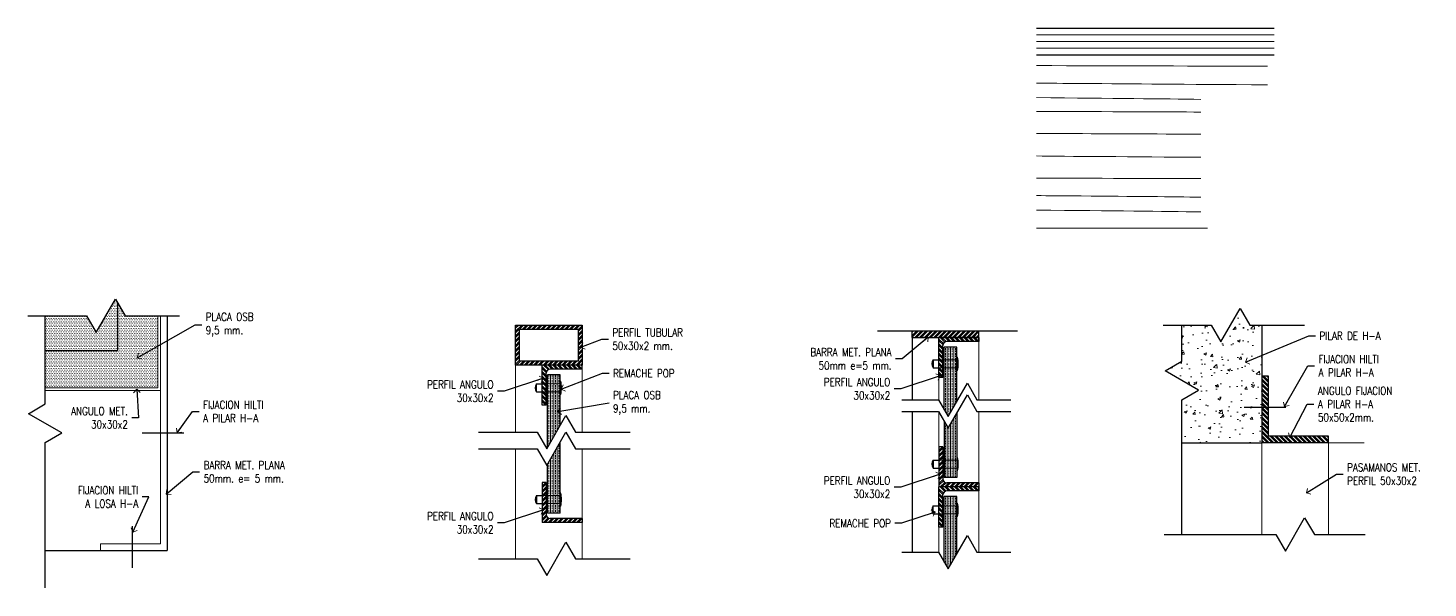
# Model space of a CAD drawing. Header units: metres. Extents: x -40 to 265, y 63 to 163.
# Drawn here: x -34.002 to -32.952, y 66.768 to 67.188 of the extents above; entities that cross this region are included whole.
import ezdxf

# ---------------------------------------------------------------- set-up
doc = ezdxf.new("R2010")
doc.units = ezdxf.units.M
doc.header["$LTSCALE"] = 5
doc.header["$MEASUREMENT"] = 0
doc.layers.get('0').update_dxf_attribs({"color": 30})
for name, color, linetype, lineweight in [('A-ANNO-TEXT', 3, 'Continuous', 18), ('A-DETL-GRPH', 4, 'Continuous', 25), ('A-DETL-MBND', 3, 'Continuous', 18), ('A-DETL-MCUT', 4, 'Continuous', 25), ('A-DETL-PATT', 8, 'Continuous', 18)]:
    doc.layers.add(name, color=color, linetype=linetype, lineweight=lineweight)
doc.styles.add('E-ROMANS', font='romans.shx', dxfattribs={"width": 0.8})
doc.dimstyles.new('E-0010_TICK_12', dxfattribs={"dimscale": 0.001, "dimtxt": 12, "dimasz": 12, "dimexe": 6, "dimexo": 4, "dimgap": 6, "dimtad": 0, "dimdec": 0, "dimlfac": 1000, "dimzin": 0, "dimdsep": 46, "dimtxsty": 'E-ROMANS', "dimblk": 'OBLIQUE', "dimcen": 6, "dimclrd": 256, "dimclre": 256, "dimclrt": 256, "dimadec": 0, "dimazin": 0, "dimtfac": 1, "dimtdec": 0, "dimtmove": 1, "dimatfit": 3, "dimldrblk": 'OPEN90', "dimfxl": 1, "dimtfill": 1, "dimtolj": 1, "dimtzin": 0, "dimlwd": -1, "dimarcsym": 0})
pattern_1 = [(0, (0, 0.9255881), (0.000625, 0.00125), [0, -0.00125])]
pattern_2 = [(135, (0, 0.925588), (-0.00176776695, -0.00176776695), []), (135, (-0.00125, 0.925588), (-0.00176776695, -0.00176776695), [])]
pattern_3 = [(45, (0, 0.925588), (-0.00176776695, 0.00176776695), []), (45, (0, 0.926838), (-0.00176776695, 0.00176776695), [])]

# ---------------------------------------------------------------- blocks, each defined once
blk = doc.blocks.new('_Oblique')
at = {"color": 0, "linetype": 'ByBlock', "lineweight": -2}
blk.add_line((-0.5, -0.5), (0.5, 0.5), dxfattribs=at)
blk = doc.blocks.new('_Open90')
at = {"color": 0, "linetype": 'ByBlock', "lineweight": -2}
for p, q in [((0, 0), (-1, 0)), ((-0.5, 0.5), (0, 0)), ((0, 0), (-0.5, -0.5))]:
    blk.add_line(p, q, dxfattribs=at)
blk = doc.blocks.new('QM-ARQ-DET')
at = {"layer": 'A-DETL-PATT'}
h = blk.add_hatch(dxfattribs=at)
h.set_pattern_fill('DOTS', color=256, scale=0.02, style=0)
h.set_pattern_definition(pattern_1)
h.paths.add_polyline_path([(-33.9343, 66.9466), (-33.9343, 66.982), (-33.9361, 66.985), (-33.9505, 66.96), (-33.9577, 66.9725), (-33.9887, 66.9725), (-33.9887, 66.9466)])
h = blk.add_hatch(dxfattribs=at)
h.set_pattern_fill('DOTS', color=256, scale=0.02, style=0)
h.set_pattern_definition(pattern_1)
h.paths.add_polyline_path([(-33.9343, 66.9466), (-33.9887, 66.9466), (-33.9887, 66.9186), (-33.9043, 66.9186), (-33.9043, 66.9725), (-33.9288, 66.9725), (-33.9343, 66.982)])
h = blk.add_hatch(dxfattribs=at)
h.set_pattern_fill('AR-CONC', color=256, scale=0.003, style=0)
h.set_pattern_definition([(50, (0, 0.925588), (0.0215178055, -0.001882564), [0.00225, -0.02475]), (355, (0, 0.925588), (-0.00416254, 0.022565764), [0.0018, -0.0198]), (100.4514, (0.001793, 0.925431), (0.0173552815, 0.020683186), [0.001912206, -0.0210342634]), (46.1842, (0, 0.931588), (0.032017231, -0.00496557), [0.003375, -0.037125]), (96.6356, (0.002668, 0.931174), (0.028039881, 0.029223536), [0.002868309, -0.03155139]), (351.1842, (0, 0.931588), (0.028039858, 0.029223558), [0.0027, -0.0297]), (21, (0.003, 0.930088), (0.0179072116, -0.0120785667), [0.00225, -0.02475]), (326, (0.003, 0.930088), (0.00729946, 0.0217545014), [0.0018, -0.0198]), (71.4514, (0.004492, 0.929082), (0.025206679, 0.009675915), [0.001912206, -0.0210342634]), (37.5, (0, 0.925588), (0.00036479566, 0.0099868156), [0, -0.01956, 0, -0.0201, 0, -0.019875]), (7.5, (0, 0.925588), (0.0078920861, 0.0118323514), [0, -0.01146, 0, -0.01911, 0, -0.007575]), (327.5, (-0.00669, 0.925588), (0.0160146731, -0.00067664615), [0, -0.0075, 0, -0.0234, 0, -0.03105]), (317.5, (-0.00969, 0.925588), (0.017495585, 0.0030031495), [0, -0.00975, 0, -0.01554, 0, -0.02205])])
h.paths.add_polyline_path([(-33.0767, 66.9655), (-33.0857, 66.9655), (-33.0929, 66.978), (-33.1074, 66.953), (-33.1146, 66.9655), (-33.1366, 66.9655), (-33.1366, 66.9385), (-33.1491, 66.9312), (-33.1241, 66.9168), (-33.1366, 66.9096), (-33.1366, 66.8773), (-33.0767, 66.8773)])
h = blk.add_hatch(dxfattribs=at)
h.set_pattern_fill('STEEL', color=256, scale=0.02, style=0)
h.set_pattern_definition(pattern_3)
h.paths.add_polyline_path([(-33.5861, 66.9656), (-33.6361, 66.9656), (-33.6361, 66.9356), (-33.5861, 66.9356)])
h.paths.add_polyline_path([(-33.5891, 66.9626), (-33.5891, 66.9386), (-33.6331, 66.9386), (-33.6331, 66.9626)], flags=16)
h = blk.add_hatch(dxfattribs=at)
h.set_pattern_fill('STEEL', color=256, scale=0.02, style=0)
h.set_pattern_definition(pattern_3)
h.paths.add_polyline_path([(-33.2887, 66.9613), (-33.3387, 66.9613), (-33.3387, 66.9563), (-33.2887, 66.9563)])
h = blk.add_hatch(dxfattribs=at)
h.set_pattern_fill('STEEL', color=256, scale=0.02, angle=90, style=0)
h.set_pattern_definition([(135, (0.2973934, 0.9463632), (-0.00176776695, -0.00176776695), []), (135, (0.2961434, 0.9463632), (-0.00176776695, -0.00176776695), [])])
h.paths.add_polyline_path([(-33.3127, 66.9533), (-33.2887, 66.9533), (-33.2887, 66.9563), (-33.3187, 66.9563), (-33.3187, 66.9263), (-33.3157, 66.9263), (-33.3157, 66.9503, -0.414214)])
h = blk.add_hatch(dxfattribs=at)
h.set_pattern_fill('ANSI33', color=256, scale=0.01, angle=45, style=0)
h.set_pattern_definition([(90, (0, 0.7995464), (-0.0025, 4e-19), []), (90, (0.00125, 0.8007964), (-0.0025, 4e-19), [0.00125, -0.000625])])
h.paths.add_polyline_path([(-33.3148, 66.9396), (-33.3053, 66.9396), (-33.3053, 66.9416), (-33.3053, 66.9491), (-33.3148, 66.9491)])
h.paths.add_polyline_path([(-33.3053, 66.9336), (-33.3053, 66.9396), (-33.3148, 66.9396), (-33.3148, 66.9336)])
h.paths.add_polyline_path([(-33.3148, 66.902), (-33.3119, 66.897), (-33.3053, 66.9084), (-33.3053, 66.9336), (-33.3148, 66.9336)])
h = blk.add_hatch(dxfattribs=at)
h.set_pattern_fill('STEEL', color=256, scale=0.02, angle=90, style=0)
h.set_pattern_definition(pattern_2)
h.paths.add_polyline_path([(-33.6161, 66.9056), (-33.6131, 66.9056), (-33.6131, 66.9296, -0.414214), (-33.6101, 66.9326), (-33.5861, 66.9326), (-33.5861, 66.9356), (-33.6161, 66.9356)])
h = blk.add_hatch(dxfattribs=at)
h.set_pattern_fill('ANSI33', color=256, scale=0.01, angle=45, style=0)
h.set_pattern_definition([(90, (0, 0.925588), (-0.0025, 4e-19), []), (90, (0.00125, 0.926838), (-0.0025, 4e-19), [0.00125, -0.000625])])
h.paths.add_polyline_path([(-33.6027, 66.9154), (-33.6122, 66.9154), (-33.6122, 66.8736), (-33.6027, 66.8901)])
h.paths.add_polyline_path([(-33.6027, 66.8775), (-33.6122, 66.8611), (-33.6122, 66.8377), (-33.6027, 66.8377), (-33.6027, 66.8397)])
h.paths.add_polyline_path([(-33.6027, 66.9214), (-33.6122, 66.9214), (-33.6122, 66.9154), (-33.6027, 66.9154)])
h.paths.add_polyline_path([(-33.6027, 66.9283), (-33.6122, 66.9283), (-33.6122, 66.9214), (-33.6027, 66.9214)])
h.paths.add_polyline_path([(-33.6027, 66.8377), (-33.6122, 66.8377), (-33.6122, 66.8317), (-33.6027, 66.8317)])
h.paths.add_polyline_path([(-33.6027, 66.8317), (-33.6122, 66.8317), (-33.6122, 66.8247), (-33.6027, 66.8247)])
h = blk.add_hatch(dxfattribs=at)
h.set_pattern_fill('STEEL', color=256, scale=0.02, angle=90, style=0)
h.set_pattern_definition(pattern_2)
h.paths.add_polyline_path([(-33.0717, 66.9273), (-33.0767, 66.9273), (-33.0767, 66.9037), (-33.0717, 66.9037)])
h.paths.add_polyline_path([(-33.0717, 66.9037), (-33.0767, 66.9037), (-33.0767, 66.8773), (-33.0267, 66.8773), (-33.0267, 66.8823), (-33.0717, 66.8823)])
h = blk.add_hatch(dxfattribs=at)
h.set_pattern_fill('ANSI33', color=256, scale=0.01, angle=45, style=0)
h.set_pattern_definition([(90, (0, 0.8803673), (-0.0025, 4e-19), []), (90, (0.00125, 0.8816173), (-0.0025, 4e-19), [0.00125, -0.000625])])
h.paths.add_polyline_path([(-33.3053, 66.8996), (-33.3119, 66.8882), (-33.3148, 66.8932), (-33.3148, 66.8644), (-33.3053, 66.8644), (-33.3053, 66.8664)])
h.paths.add_polyline_path([(-33.3053, 66.8644), (-33.3148, 66.8644), (-33.3148, 66.8584), (-33.3053, 66.8584)])
h.paths.add_polyline_path([(-33.3053, 66.8584), (-33.3148, 66.8584), (-33.3148, 66.8514), (-33.3053, 66.8514)])
h.paths.add_polyline_path([(-33.3053, 66.837), (-33.3148, 66.837), (-33.3148, 66.83), (-33.3053, 66.83)])
h.paths.add_polyline_path([(-33.3053, 66.83), (-33.3148, 66.83), (-33.3148, 66.824), (-33.3053, 66.824)])
h.paths.add_polyline_path([(-33.3053, 66.824), (-33.3148, 66.824), (-33.3148, 66.7879), (-33.3119, 66.7829), (-33.3053, 66.7943)])
h = blk.add_hatch(dxfattribs=at)
h.set_pattern_fill('STEEL', color=256, scale=0.02, angle=90, style=0)
h.set_pattern_definition([(225, (0.2973934, 132.8541678), (-0.00176776695, 0.00176776695), []), (225, (0.2961434, 132.8541678), (-0.00176776695, 0.00176776695), [])])
h.paths.add_polyline_path([(-33.3127, 66.8472), (-33.2887, 66.8472), (-33.2887, 66.8442), (-33.3187, 66.8442), (-33.3187, 66.8742), (-33.3157, 66.8742), (-33.3157, 66.8502, 0.414214)])
h = blk.add_hatch(dxfattribs=at)
h.set_pattern_fill('STEEL', color=256, scale=0.02, angle=90, style=0)
h.set_pattern_definition([(225, (0, 132.827505), (-0.00176776695, 0.00176776695), []), (225, (-0.00125, 132.827505), (-0.00176776695, 0.00176776695), [])])
h.paths.add_polyline_path([(-33.6161, 66.8175), (-33.5861, 66.8175), (-33.5861, 66.8205), (-33.6101, 66.8205, -0.414214), (-33.6131, 66.8235), (-33.6131, 66.8475), (-33.6161, 66.8475)])
h = blk.add_hatch(dxfattribs=at)
h.set_pattern_fill('STEEL', color=256, scale=0.02, angle=90, style=0)
h.set_pattern_definition([(135, (0.2973934, 0.8342197), (-0.00176776695, -0.00176776695), []), (135, (0.2961434, 0.8342197), (-0.00176776695, -0.00176776695), [])])
h.paths.add_polyline_path([(-33.3127, 66.8412), (-33.2887, 66.8412), (-33.2887, 66.8442), (-33.3187, 66.8442), (-33.3187, 66.8142), (-33.3157, 66.8142), (-33.3157, 66.8382, -0.414214)])
at = {"layer": 'A-DETL-GRPH'}
for p, q in [((-33.9505, 66.96), (-33.9361, 66.985)), ((-33.9361, 66.985), (-33.9288, 66.9725)), ((-33.9343, 66.9466), (-33.9343, 66.982)), ((-33.1074, 66.953), (-33.0929, 66.978)), ((-33.0929, 66.978), (-33.0857, 66.9655)), ((-34.0016, 66.9725), (-33.9577, 66.9725)), ((-33.9887, 66.9064), (-33.9887, 66.9725)), ((-33.9577, 66.9725), (-33.9505, 66.96)), ((-33.9288, 66.9725), (-33.888, 66.9725)), ((-33.1507, 66.9655), (-33.1146, 66.9655)), ((-33.1366, 66.9385), (-33.1366, 66.9655)), ((-33.1146, 66.9655), (-33.1074, 66.953)), ((-33.0857, 66.9655), (-33.0448, 66.9655)), ((-33.9887, 66.9466), (-33.9343, 66.9466)), ((-33.3387, 66.9563), (-33.3387, 66.9095)), ((-33.3231, 66.9396), (-33.3231, 66.9336)), ((-33.3231, 66.9396), (-33.3181, 66.9396)), ((-33.1491, 66.9312), (-33.1366, 66.9385)), ((-33.3231, 66.9336), (-33.3181, 66.9336)), ((-33.1241, 66.9168), (-33.1491, 66.9312)), ((-33.6205, 66.9154), (-33.6205, 66.9214)), ((-33.6205, 66.9214), (-33.6155, 66.9214)), ((-33.6205, 66.9154), (-33.6155, 66.9154)), ((-33.3119, 66.897), (-33.2974, 66.922)), ((-33.2974, 66.922), (-33.2902, 66.9095)), ((-33.1366, 66.9096), (-33.1241, 66.9168)), ((-34.0012, 66.8991), (-33.9887, 66.9064)), ((-33.3465, 66.9095), (-33.3191, 66.9095)), ((-33.3191, 66.9095), (-33.3119, 66.897)), ((-33.3119, 66.8882), (-33.2974, 66.9132)), ((-33.2974, 66.9132), (-33.2902, 66.9007)), ((-33.2902, 66.9095), (-33.2647, 66.9095)), ((-33.1366, 66.8086), (-33.1366, 66.9096)), ((-33.9762, 66.8847), (-34.0012, 66.8991)), ((-33.6127, 66.8727), (-33.5983, 66.8977)), ((-33.5983, 66.8977), (-33.5911, 66.8852)), ((-33.3465, 66.9007), (-33.3191, 66.9007)), ((-33.3387, 66.9007), (-33.3387, 66.7954)), ((-33.3191, 66.9007), (-33.3119, 66.8882)), ((-33.2902, 66.9007), (-33.2647, 66.9007)), ((-33.9887, 66.8775), (-33.9762, 66.8847)), ((-33.6638, 66.8852), (-33.6199, 66.8852)), ((-33.6199, 66.8852), (-33.6127, 66.8727)), ((-33.6127, 66.8602), (-33.5983, 66.8852)), ((-33.5983, 66.8852), (-33.5911, 66.8727)), ((-33.5911, 66.8852), (-33.5502, 66.8852)), ((-33.9887, 66.7685), (-33.9887, 66.8775)), ((-33.6638, 66.8727), (-33.6199, 66.8727)), ((-33.6199, 66.8727), (-33.6127, 66.8602)), ((-33.5911, 66.8727), (-33.5502, 66.8727)), ((-33.3231, 66.8644), (-33.3231, 66.8584)), ((-33.3231, 66.8644), (-33.3181, 66.8644)), ((-33.3231, 66.8584), (-33.3181, 66.8584)), ((-33.6205, 66.8377), (-33.6205, 66.8317)), ((-33.6205, 66.8377), (-33.6155, 66.8377)), ((-33.6205, 66.8317), (-33.6155, 66.8317)), ((-33.3231, 66.824), (-33.3231, 66.83)), ((-33.3231, 66.83), (-33.3181, 66.83)), ((-33.3231, 66.824), (-33.3181, 66.824)), ((-33.059, 66.7961), (-33.0446, 66.8211)), ((-33.0446, 66.8211), (-33.0373, 66.8086)), ((-33.6127, 66.7778), (-33.5983, 66.8028)), ((-33.5983, 66.8028), (-33.5911, 66.7903)), ((-33.3119, 66.7829), (-33.2974, 66.8079)), ((-33.2974, 66.8079), (-33.2902, 66.7954)), ((-33.1499, 66.8086), (-33.0662, 66.8086)), ((-33.0662, 66.8086), (-33.059, 66.7961)), ((-33.0373, 66.8086), (-32.9993, 66.8086)), ((-33.6638, 66.7903), (-33.6199, 66.7903)), ((-33.6199, 66.7903), (-33.6127, 66.7778)), ((-33.5911, 66.7903), (-33.5502, 66.7903)), ((-33.3465, 66.7954), (-33.3191, 66.7954)), ((-33.3191, 66.7954), (-33.3119, 66.7829)), ((-33.2902, 66.7954), (-33.2647, 66.7954))]:
    blk.add_line(p, q, dxfattribs=at)
for centre in [(-33.3192, 66.9366), (-33.6166, 66.9184), (-33.3192, 66.8614), (-33.6166, 66.8347), (-33.3192, 66.827)]:
    blk.add_arc(centre, 0.00491, 142.2979, 217.7021, dxfattribs=at)
at = {"layer": 'A-DETL-MBND'}
for p, q in [((-33.2455, 67.1832), (-33.0673, 67.1832)), ((-33.2455, 67.1782), (-33.0673, 67.1782)), ((-33.2455, 67.1732), (-33.0673, 67.1732)), ((-33.2455, 67.0382), (-33.1173, 67.0382)), ((-33.9043, 66.9186), (-33.9043, 66.9725)), ((-33.9023, 66.9166), (-33.9023, 66.9725)), ((-33.8973, 66.9166), (-33.8973, 66.9725)), ((-33.2887, 66.9533), (-33.2887, 66.9563)), ((-33.2887, 66.9533), (-33.2887, 66.9095)), ((-33.3181, 66.9396), (-33.3053, 66.9396)), ((-33.3048, 66.9416), (-33.3053, 66.9416)), ((-33.3053, 66.9416), (-33.3053, 66.9316)), ((-33.6361, 66.8852), (-33.6361, 66.9356)), ((-33.5861, 66.9326), (-33.5861, 66.9356)), ((-33.5861, 66.8852), (-33.5861, 66.9326)), ((-33.3187, 66.9263), (-33.3187, 66.9088)), ((-33.3181, 66.9336), (-33.3053, 66.9336)), ((-33.3053, 66.9316), (-33.3048, 66.9316)), ((-33.9887, 66.9186), (-33.9043, 66.9186)), ((-33.9887, 66.9166), (-33.9023, 66.9166)), ((-33.9023, 66.9166), (-33.9023, 66.8016)), ((-33.8973, 66.9166), (-33.8973, 66.7966)), ((-33.6155, 66.9214), (-33.6027, 66.9214)), ((-33.6155, 66.9154), (-33.6027, 66.9154)), ((-33.6027, 66.9234), (-33.6022, 66.9234)), ((-33.6027, 66.9134), (-33.6027, 66.9234)), ((-33.6022, 66.9134), (-33.6027, 66.9134)), ((-33.3187, 66.8742), (-33.3187, 66.9)), ((-33.2887, 66.8472), (-33.2887, 66.9007)), ((-33.0767, 66.8086), (-33.0767, 66.8773)), ((-33.0267, 66.8086), (-33.0267, 66.8773)), ((-33.6361, 66.7901), (-33.6361, 66.8727)), ((-33.5861, 66.7901), (-33.5861, 66.8727)), ((-33.3181, 66.8644), (-33.3053, 66.8644)), ((-33.3048, 66.8664), (-33.3053, 66.8664)), ((-33.3053, 66.8664), (-33.3053, 66.8564)), ((-33.3181, 66.8584), (-33.3053, 66.8584)), ((-33.3053, 66.8564), (-33.3048, 66.8564)), ((-33.2887, 66.8472), (-33.2887, 66.8442)), ((-33.2887, 66.8412), (-33.2887, 66.8442)), ((-33.6155, 66.8377), (-33.6027, 66.8377)), ((-33.6155, 66.8317), (-33.6027, 66.8317)), ((-33.6022, 66.8397), (-33.6027, 66.8397)), ((-33.6027, 66.8397), (-33.6027, 66.8297)), ((-33.3053, 66.832), (-33.3048, 66.832)), ((-33.3053, 66.822), (-33.3053, 66.832)), ((-33.2887, 66.8412), (-33.2887, 66.7954)), ((-33.6027, 66.8297), (-33.6022, 66.8297)), ((-33.5861, 66.8205), (-33.5861, 66.8175)), ((-33.3181, 66.83), (-33.3053, 66.83)), ((-33.3181, 66.824), (-33.3053, 66.824)), ((-33.3048, 66.822), (-33.3053, 66.822)), ((-33.3187, 66.8142), (-33.3187, 66.7947)), ((-33.9023, 66.8016), (-33.9473, 66.8016)), ((-33.9473, 66.8016), (-33.9473, 66.7966))]:
    blk.add_line(p, q, dxfattribs=at)
at = {"layer": 'A-DETL-MCUT'}
for p, q in [((-33.2455, 67.1882), (-33.0673, 67.1882)), ((-33.2455, 67.1682), (-33.0673, 67.1682)), ((-33.8973, 66.9725), (-33.8973, 66.7966)), ((-33.3647, 66.9613), (-33.2597, 66.9613)), ((-33.3387, 66.9563), (-33.3387, 66.9613)), ((-33.2887, 66.9563), (-33.2887, 66.9613)), ((-33.0767, 66.9655), (-33.0767, 66.8773)), ((-33.3387, 66.9563), (-33.2887, 66.9563)), ((-33.3187, 66.9263), (-33.3187, 66.9563)), ((-33.2887, 66.9563), (-33.3187, 66.9563)), ((-33.2887, 66.9563), (-33.3187, 66.9563)), ((-33.3157, 66.9263), (-33.3157, 66.9503)), ((-33.3148, 66.902), (-33.3148, 66.9491)), ((-33.3053, 66.9491), (-33.3148, 66.9491)), ((-33.2887, 66.9533), (-33.3127, 66.9533)), ((-33.3053, 66.9084), (-33.3053, 66.9491)), ((-33.2887, 66.9563), (-33.2887, 66.9533)), ((-33.2887, 66.9533), (-33.2887, 66.9563)), ((-33.5861, 66.9356), (-33.6161, 66.9356)), ((-33.6161, 66.9056), (-33.6161, 66.9356)), ((-33.6131, 66.9056), (-33.6131, 66.9296)), ((-33.6027, 66.9283), (-33.6122, 66.9283)), ((-33.6122, 66.8736), (-33.6122, 66.9283)), ((-33.5861, 66.9326), (-33.6101, 66.9326)), ((-33.6027, 66.8901), (-33.6027, 66.9283)), ((-33.5861, 66.9326), (-33.5861, 66.9356)), ((-33.3157, 66.9263), (-33.3187, 66.9263)), ((-33.0717, 66.9273), (-33.0767, 66.9273)), ((-33.0717, 66.8823), (-33.0717, 66.9273)), ((-33.6131, 66.9056), (-33.6161, 66.9056)), ((-33.3053, 66.8996), (-33.3053, 66.8514)), ((-33.0586, 66.9037), (-33.0898, 66.9037)), ((-33.8848, 66.8845), (-33.9159, 66.8845)), ((-33.3148, 66.8932), (-33.3148, 66.8514)), ((-33.6027, 66.8247), (-33.6027, 66.8775)), ((-33.3157, 66.8742), (-33.3187, 66.8742)), ((-33.3187, 66.8742), (-33.3187, 66.8442)), ((-33.3157, 66.8742), (-33.3157, 66.8502)), ((-33.1366, 66.8773), (-33.0767, 66.8773)), ((-33.0267, 66.8773), (-33.0767, 66.8773)), ((-33.0267, 66.8823), (-33.0717, 66.8823)), ((-33.0267, 66.8773), (-33.0267, 66.8823)), ((-33.6122, 66.8247), (-33.6122, 66.8611)), ((-33.6161, 66.8475), (-33.6161, 66.8175)), ((-33.6131, 66.8475), (-33.6161, 66.8475)), ((-33.6131, 66.8475), (-33.6131, 66.8235)), ((-33.3187, 66.8142), (-33.3187, 66.8442)), ((-33.2887, 66.8442), (-33.3187, 66.8442)), ((-33.2887, 66.8442), (-33.3187, 66.8442)), ((-33.3053, 66.8514), (-33.3148, 66.8514)), ((-33.2887, 66.8472), (-33.3127, 66.8472)), ((-33.2887, 66.8472), (-33.2887, 66.8442)), ((-33.2887, 66.8412), (-33.2887, 66.8442)), ((-33.2887, 66.8442), (-33.2887, 66.8412)), ((-33.3157, 66.8142), (-33.3157, 66.8382)), ((-33.3053, 66.837), (-33.3148, 66.837)), ((-33.3148, 66.7879), (-33.3148, 66.837)), ((-33.2887, 66.8412), (-33.3127, 66.8412)), ((-33.3053, 66.7943), (-33.3053, 66.837)), ((-33.6027, 66.8247), (-33.6122, 66.8247)), ((-33.5861, 66.8205), (-33.6101, 66.8205)), ((-33.5861, 66.8205), (-33.5861, 66.8175)), ((-33.9233, 66.7837), (-33.9233, 66.8149)), ((-33.5861, 66.8175), (-33.6161, 66.8175)), ((-33.3157, 66.8142), (-33.3187, 66.8142)), ((-33.9887, 66.7966), (-33.8973, 66.7966))]:
    blk.add_line(p, q, dxfattribs=at)
blk.add_lwpolyline([(-33.6361, 66.9356), (-33.6361, 66.9656), (-33.5861, 66.9656), (-33.5861, 66.9356), (-33.6361, 66.9356)], dxfattribs=at)
blk.add_lwpolyline([(-33.6331, 66.9386), (-33.6331, 66.9626), (-33.5891, 66.9626), (-33.5891, 66.9386)], close=True, dxfattribs=at)
for centre, radius, start, end in [((-33.3127, 66.9503), 0.003, 90, 180), ((-33.3295, 66.9366), 0.0252, 348.5788, 11.4212), ((-33.6101, 66.9296), 0.003, 90, 180), ((-33.6269, 66.9184), 0.0252, 348.5788, 11.4212), ((-33.3295, 66.8614), 0.0252, 348.5788, 11.4212), ((-33.3127, 66.8502), 0.003, 180, 270), ((-33.6269, 66.8347), 0.0252, 348.5788, 11.4212), ((-33.3127, 66.8382), 0.003, 90, 180), ((-33.3295, 66.827), 0.0252, 348.5788, 11.4212), ((-33.6101, 66.8235), 0.003, 180, 270)]:
    blk.add_arc(centre, radius, start, end, dxfattribs=at)
at = {"layer": 'A-DETL-PATT'}
blk.add_line((-33.0267, 66.8773), (-33, 66.8773), dxfattribs=at)
for points in [[(-33.2455, 67.16), (-33.1829, 67.1599), (-33.1459, 67.1597), (-33.0723, 67.1596)], [(-33.2455, 67.136), (-33.1871, 67.1355), (-33.1509, 67.1351), (-33.1223, 67.1347)], [(-33.2455, 67.1256), (-33.1877, 67.1255), (-33.1499, 67.1254), (-33.1223, 67.1252)], [(-33.2455, 67.0923), (-33.2254, 67.092), (-33.1709, 67.0917), (-33.1223, 67.0913)], [(-33.2455, 67.0757), (-33.1865, 67.0755), (-33.1502, 67.0754), (-33.1223, 67.0753)], [(-33.2455, 67.0517), (-33.1871, 67.0512), (-33.1509, 67.0508), (-33.1223, 67.0504)]]:
    blk.add_open_spline(points, degree=3, dxfattribs=at)
for points, knots in [([(-33.2455, 67.1469), (-33.2373, 67.1468), (-33.1775, 67.1464), (-33.1397, 67.146), (-33.0723, 67.1456)], [0.38539378, 0.38539378, 0.38539378, 0.38539378, 0.39217626, 0.41619091, 0.41619091, 0.41619091, 0.41619091]), ([(-33.2455, 67.1092), (-33.2311, 67.1091), (-33.1695, 67.1089), (-33.1301, 67.1086), (-33.1223, 67.1086)], [0.41755537, 0.41755537, 0.41755537, 0.41755537, 0.43516062, 0.44009793, 0.44009793, 0.44009793, 0.44009793]), ([(-33.2455, 67.0626), (-33.2373, 67.0625), (-33.1808, 67.0621), (-33.144, 67.0617), (-33.1223, 67.0614)], [0.38539378, 0.38539378, 0.38539378, 0.38539378, 0.39217626, 0.41444396, 0.41444396, 0.41444396, 0.41444396])]:
    blk.add_open_spline(points, degree=3, knots=knots, dxfattribs=at)
at = {"layer": 'A-ANNO-TEXT', "char_height": 0.006, "style": 'E-ROMANS'}
for s, insert, attachment_point in [('PLACA OSB\\P9,5 mm.', (-33.8683, 66.9658), 4), ('PERFIL TUBULAR\\P50x30x2 mm.', (-33.5635, 66.955), 4), ('PILAR DE H-A', (-33.0335, 66.9575), 4), ('BARRA MET. PLANA\\P50mm e=5 mm.', (-33.3542, 66.9402), 6), ('FIJACION HILTI\\PA PILAR H-A', (-33.0341, 66.935), 4), ('REMACHE POP', (-33.563, 66.9294), 4), ('PERFIL ANGULO\\P30x30x2', (-33.3552, 66.9178), 6), ('PERFIL ANGULO\\P30x30x2', (-33.6526, 66.916), 6), ('PLACA OSB\\P9,5 mm.', (-33.563, 66.9072), 4), ('ANGULO FIJACION\\PA PILAR H-A\\P50x50x2mm.', (-33.0346, 66.9063), 4), ('FIJACION HILTI\\PA PILAR H-A', (-33.8703, 66.9008), 4), ('ANGULO MET.\\P30x30x2', (-33.9267, 66.8961), 6), ('BARRA MET. PLANA\\P50mm. e= 5 mm.', (-33.8699, 66.8556), 4), ('PERFIL ANGULO\\P30x30x2', (-33.3552, 66.844), 6), ('PASAMANOS MET.\\PPERFIL 50x30x2', (-33.0127, 66.8539), 4), ('FIJACION HILTI\\PA LOSA H-A', (-33.9189, 66.8367), 6), ('PERFIL ANGULO\\P30x30x2', (-33.6526, 66.8174), 6), ('REMACHE POP', (-33.3547, 66.817), 6)]:
    blk.add_mtext(s, dxfattribs=dict(at, insert=insert, attachment_point=attachment_point))
at = {"layer": 'A-DETL-GRPH', "annotation_type": 0, "has_hookline": 1}
for points, hookline_direction, text_width in [([(-33.9198, 66.9411), (-33.8763, 66.9658), (-33.8713, 66.9658)], 0, 0.0393), ([(-33.0889, 66.9377), (-33.0415, 66.9575), (-33.0365, 66.9575)], 0, 0.0521), ([(-33.5871, 66.9489), (-33.5715, 66.955), (-33.5665, 66.955)], 0, 0.0583), ([(-33.3268, 66.9565), (-33.3462, 66.9402), (-33.3512, 66.9402)], 1, 0.0688), ([(-33.6152, 66.9257), (-33.6446, 66.916), (-33.6496, 66.916)], 1, 0.0549), ([(-33.6018, 66.9175), (-33.571, 66.9294), (-33.566, 66.9294)], 0, 0.0507), ([(-33.3178, 66.9275), (-33.3472, 66.9178), (-33.3522, 66.9178)], 1, 0.0549), ([(-33.0596, 66.9044), (-33.0421, 66.935), (-33.0371, 66.935)], 0, 0.0496), ([(-33.9201, 66.9174), (-33.9187, 66.8961), (-33.9237, 66.8961)], 1, 0.0473), ([(-33.6045, 66.9007), (-33.566, 66.9072)], 0, 0.0393), ([(-33.0556, 66.8814), (-33.0426, 66.9063), (-33.0376, 66.9063)], 0, 0.0619), ([(-33.8897, 66.8848), (-33.8783, 66.9008), (-33.8733, 66.9008)], 0, 0.0496), ([(-33.8979, 66.8388), (-33.8779, 66.8556), (-33.8729, 66.8556)], 0, 0.0688), ([(-33.3178, 66.8537), (-33.3472, 66.844), (-33.3522, 66.844)], 1, 0.0549), ([(-33.0433, 66.8397), (-33.0207, 66.8539), (-33.0157, 66.8539)], 0, 0.0606), ([(-33.923, 66.8103), (-33.9109, 66.8367), (-33.9159, 66.8367)], 1, 0.0496), ([(-33.6152, 66.827), (-33.6446, 66.8174), (-33.6496, 66.8174)], 1, 0.0549), ([(-33.3215, 66.8254), (-33.3467, 66.817), (-33.3517, 66.817)], 1, 0.0507)]:
    blk.add_leader(points, dimstyle='E-0010_TICK_12', override={"dimscale": 1, "dimtxt": 0.06, "dimasz": 0.005, "dimexe": 0.0015, "dimexo": 0.0005, "dimgap": 0.003, "dimtad": 0, "dimtxsty": 'E-ROMANS', "dimcen": 0.5, "dimclrd": 1, "dimclre": 1, "dimclrt": 2, "dimtfac": 0.5, "dimtofl": 0}, dxfattribs=dict(at, hookline_direction=hookline_direction, text_width=text_width))

msp = doc.modelspace()

# ---------------------------------------------------------------- block references
at = {"layer": 'A-DETL-MBND'}
msp.add_blockref('QM-ARQ-DET', (0, 0), dxfattribs=at)

doc.saveas('drawing.dxf')
